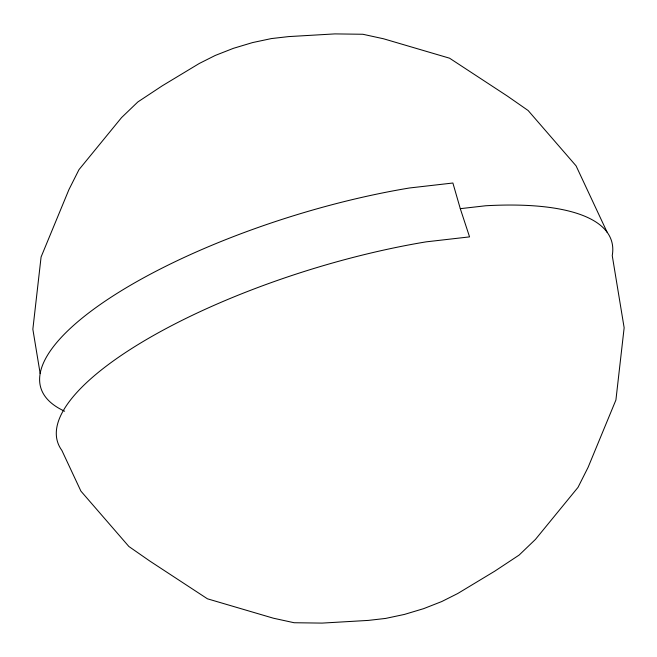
<?xml version="1.0" encoding="UTF-8"?>
<svg xmlns="http://www.w3.org/2000/svg" width="657" height="657" viewBox="0 0 657 657"><rect width="100%" height="100%" fill="white"/><g stroke="black" fill="none" stroke-linecap="round" stroke-linejoin="round"><path stroke-width="0.99" d="M460.294 208.671L485.679 205.764A296.266 91.06 -17.2 0 1 612.242 255.581L624.15 327.769L615.913 400.006L588.081 467.373L578.012 487.363L535.447 539.405L519.145 555.058L494.762 571.171L457.715 593.526L441.783 601.533L423.617 608.661L404.449 614.418L385.602 618.426L368.347 620.405L322.111 623.099L294.131 622.737L273.411 618.212L207.44 598.806L149.722 560.988L128.871 546.484L80.926 491.149L61.857 450.382A292.365 89.861 -17.2 0 1 426.155 241.85L469.558 236.881L460.294 208.671L452.887 183.016L409.483 187.984A292.365 89.861 -17.2 0 0 111.977 296.627A292.365 89.861 -17.2 0 0 64.632 411.208M607.15 232.282L576.074 165.851L528.129 110.516L507.278 96.012L449.56 58.194L383.589 38.788L362.869 34.263L334.889 33.901L288.653 36.595L271.398 38.574L252.551 42.582L233.383 48.339L215.217 55.467L199.285 63.474L162.238 85.829L137.855 101.942L121.553 117.595L78.988 169.637L68.919 189.627L41.087 256.994L32.85 329.231L40.159 373.529"/></g></svg>
